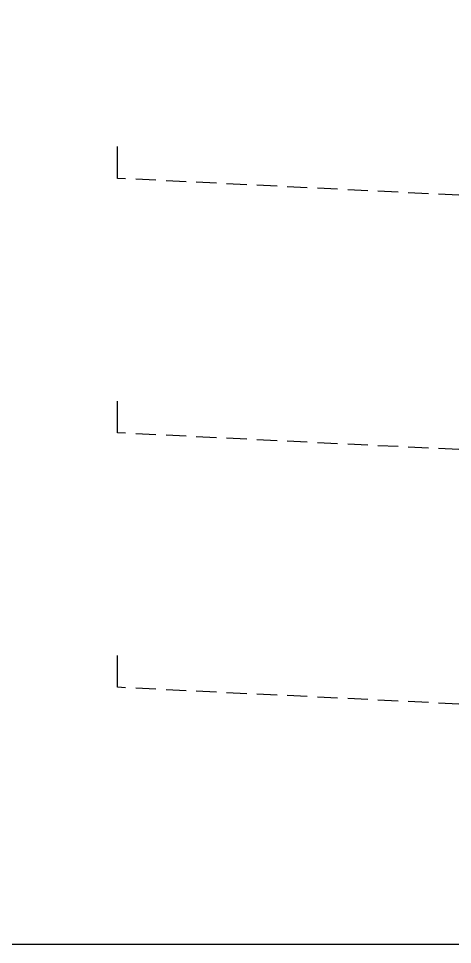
# Model space of a CAD drawing. Header units: millimetres. Extents: x 589 to 1175, y -455 to -172.
# Drawn here: x 1014.1 to 1027.74, y -404.19 to -375.08 of the extents above; entities that cross this region are included whole.
import ezdxf

# ---------------------------------------------------------------- set-up
doc = ezdxf.new("R2010")
doc.units = ezdxf.units.MM
doc.linetypes.add('DASHED', pattern=[19.05, 12.7, -6.35])
doc.layers.add('pohled', color=4, linetype='Continuous')

msp = doc.modelspace()

# ---------------------------------------------------------------- linework, layer by layer
msp.add_lwpolyline([(898.927, -299.557), (1142.585, -299.557), (1110.674, -404.193), (898.927, -404.193)], close=True)
at = {"layer": 'pohled'}
for p, q in [((1017.218, -380.108), (1017.218, -379.108)), ((1017.218, -388.108), (1017.218, -387.108)), ((1017.218, -396.108), (1017.218, -395.108))]:
    msp.add_line(p, q, dxfattribs=at)
at = {"layer": 'pohled', "linetype": 'DASHED', "ltscale": 0.05}
for p, q in [((1051.718, -381.808), (1017.218, -380.108)), ((1051.718, -389.808), (1017.218, -388.108)), ((1051.718, -397.808), (1017.218, -396.108))]:
    msp.add_line(p, q, dxfattribs=at)

doc.saveas('drawing.dxf')
